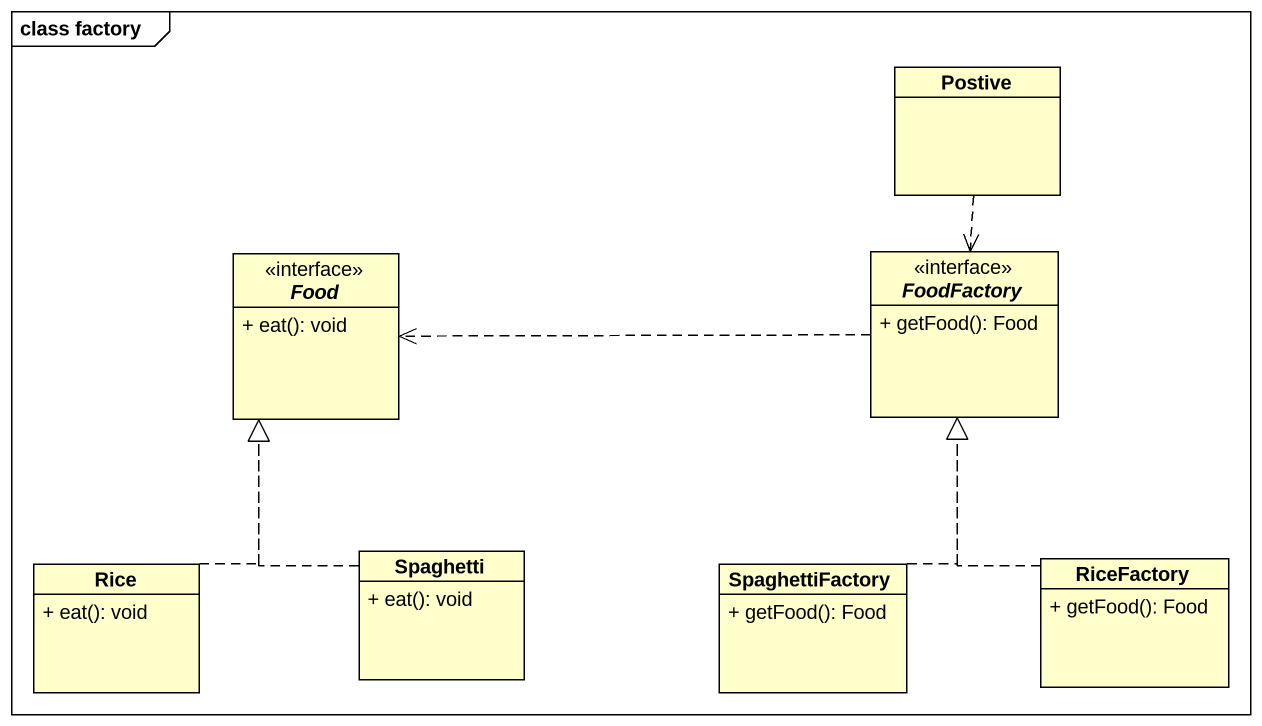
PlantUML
@startuml
mainframe class factory
hide circle
hide empty members
skinparam classAttributeIconSize 0
class Postive
interface Food {
  + eat(): void
}
interface FoodFactory {
  + getFood(): Food
}
class Rice {
  + eat(): void
}
class Spaghetti {
  + eat(): void
}
class SpaghettiFactory {
  + getFood(): Food
}
class RiceFactory {
  + getFood(): Food
}
Postive ..> FoodFactory
FoodFactory .left.> Food
Rice .up.|> Food
Spaghetti .up.|> Food
SpaghettiFactory .up.|> FoodFactory
RiceFactory .up.|> FoodFactory
@enduml
